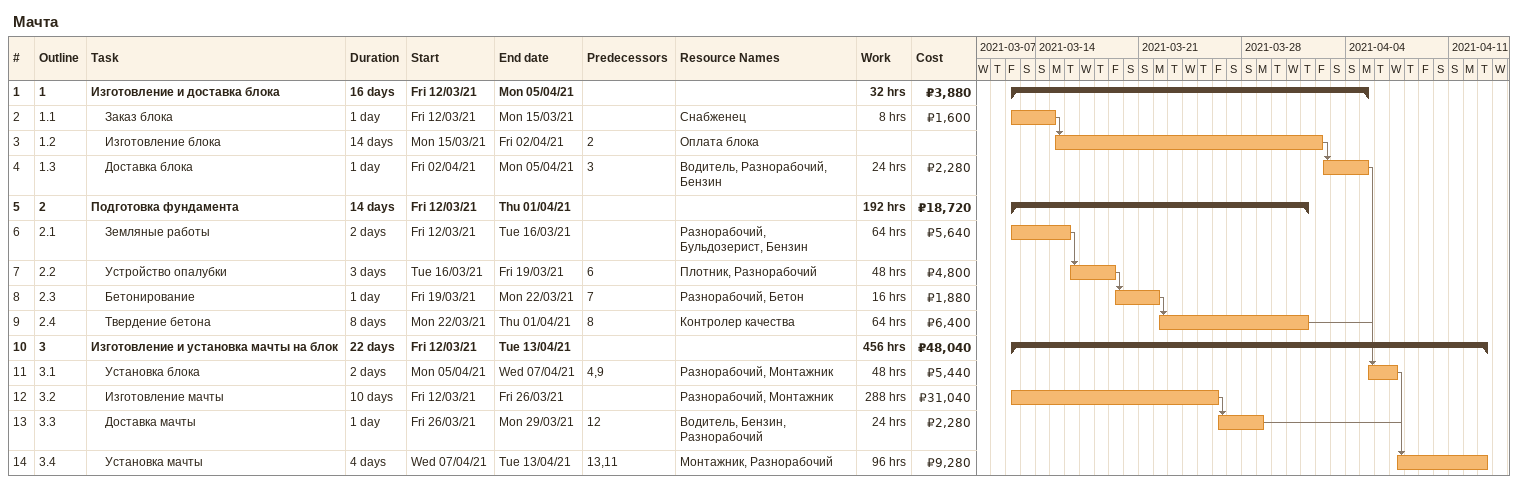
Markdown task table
Мачта

| ID | WBS | Task | Duration | Start | Finish | Predecessors | Resources | Work (h) | Cost (₽) |
|---|---|---|---|---|---|---|---|---|---|
| 1 | 1 | **Изготовление и доставка блока** | 16d | 2021-03-12 | 2021-04-05 |  |  | 32 | 3880 |
| 2 | 1.1 | Заказ блока | 1d | 2021-03-12 | 2021-03-15 |  | Снабженец | 8 | 1600 |
| 3 | 1.2 | Изготовление блока | 14d | 2021-03-15 | 2021-04-02 | 2 | Оплата блока |  |  |
| 4 | 1.3 | Доставка блока | 1d | 2021-04-02 | 2021-04-05 | 3 | Водитель, Разнорабочий, Бензин | 24 | 2280 |
| 5 | 2 | **Подготовка фундамента** | 14d | 2021-03-12 | 2021-04-01 |  |  | 192 | 18720 |
| 6 | 2.1 | Земляные работы | 2d | 2021-03-12 | 2021-03-16 |  | Разнорабочий, Бульдозерист, Бензин | 64 | 5640 |
| 7 | 2.2 | Устройство опалубки | 3d | 2021-03-16 | 2021-03-19 | 6 | Плотник, Разнорабочий | 48 | 4800 |
| 8 | 2.3 | Бетонирование | 1d | 2021-03-19 | 2021-03-22 | 7 | Разнорабочий, Бетон | 16 | 1880 |
| 9 | 2.4 | Твердение бетона | 8d | 2021-03-22 | 2021-04-01 | 8 | Контролер качества | 64 | 6400 |
| 10 | 3 | **Изготовление и установка мачты на блок** | 22d | 2021-03-12 | 2021-04-13 |  |  | 456 | 48040 |
| 11 | 3.1 | Установка блока | 2d | 2021-04-05 | 2021-04-07 | 4, 9 | Разнорабочий, Монтажник | 48 | 5440 |
| 12 | 3.2 | Изготовление мачты | 10d | 2021-03-12 | 2021-03-26 |  | Разнорабочий, Монтажник | 288 | 31040 |
| 13 | 3.3 | Доставка мачты | 1d | 2021-03-26 | 2021-03-29 | 12 | Водитель, Бензин, Разнорабочий | 24 | 2280 |
| 14 | 3.4 | Установка мачты | 4d | 2021-04-07 | 2021-04-13 | 13, 11 | Монтажник, Разнорабочий | 96 | 9280 |
